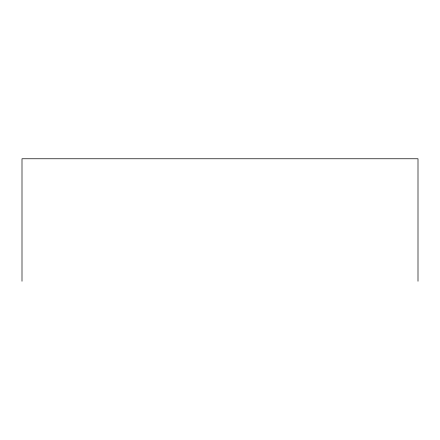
<?xml version="1.0" encoding="UTF-8"?>
<svg xmlns="http://www.w3.org/2000/svg" width="440" height="440" viewBox="0 0 440 440"><rect width="100%" height="100%" fill="white"/><g stroke="black" fill="none" stroke-linecap="round" stroke-linejoin="round"><path stroke-width="0.66" d="M418 281.237L418 158.763L22 158.763L22 281.237"/></g></svg>
